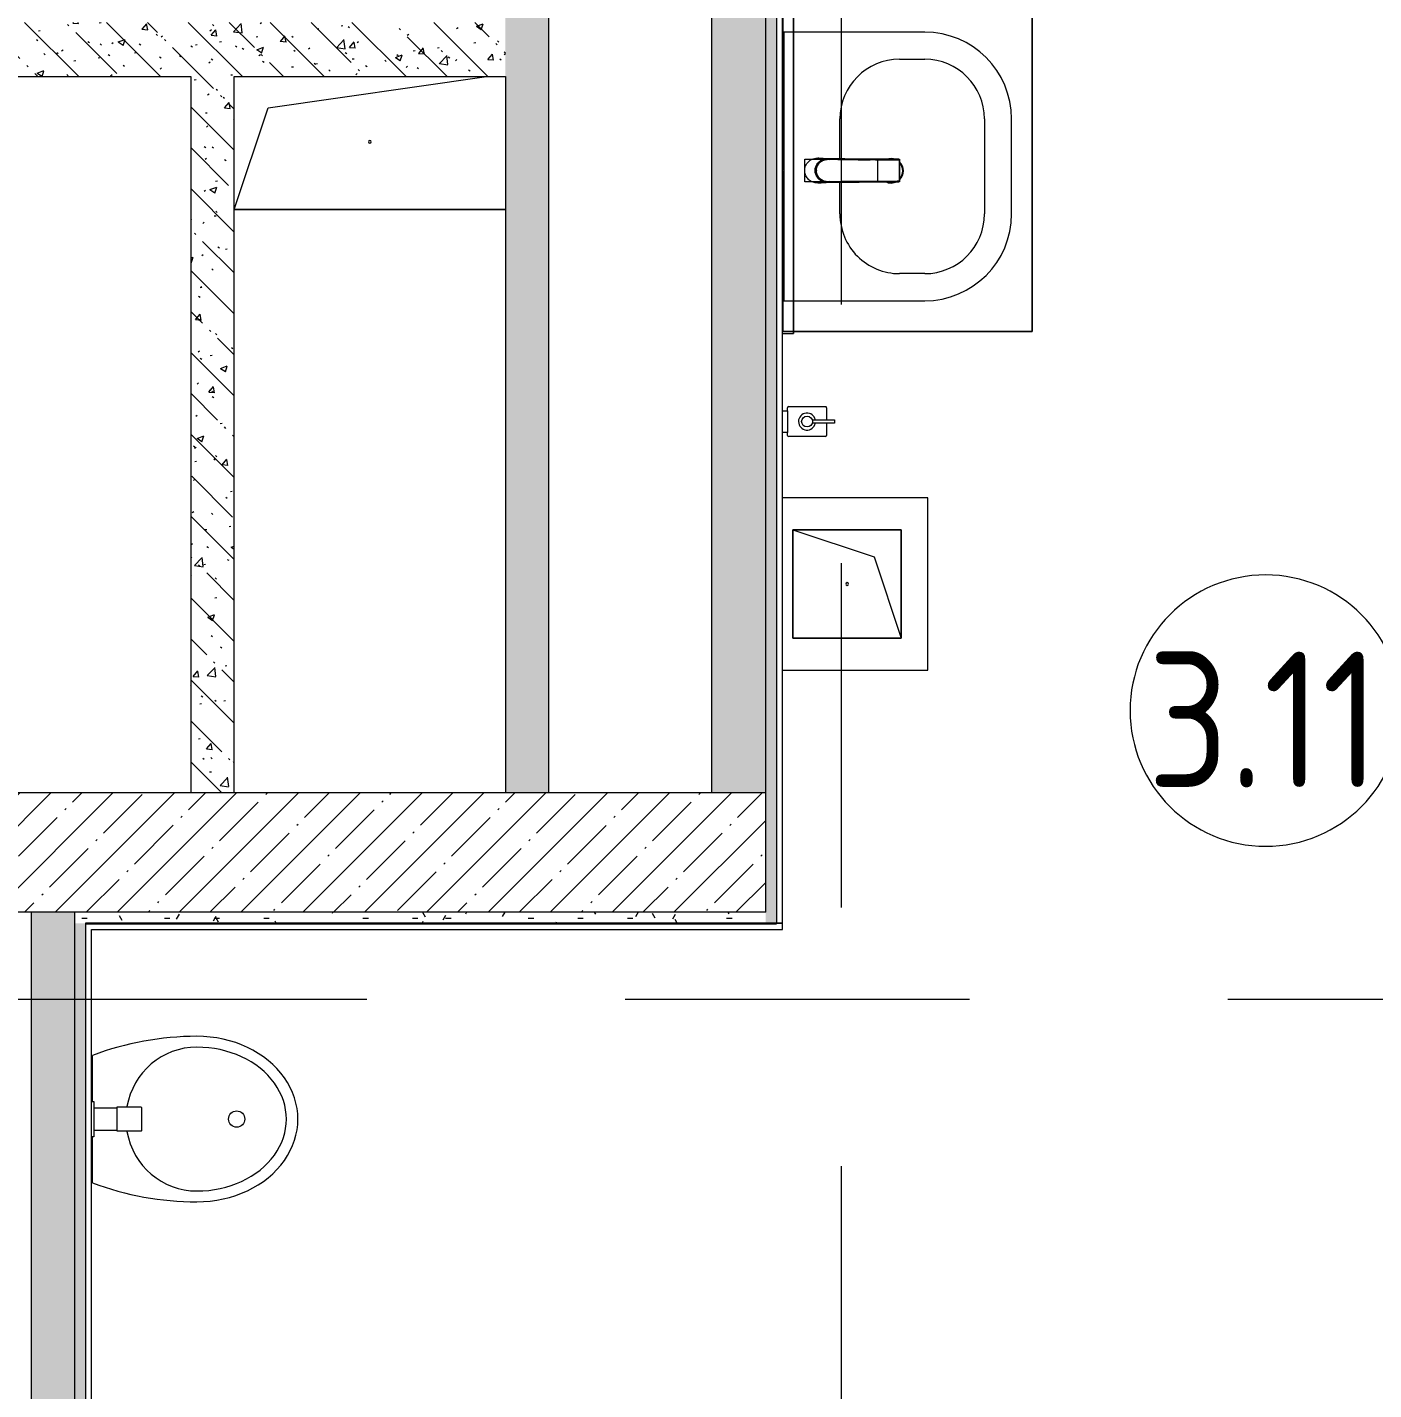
# Model space of a CAD drawing. Header units: millimetres. Extents: x 35111 to 235598, y -8553 to 29000.
# Drawn here: x 69058 to 71541, y 2880 to 5391 of the extents above; entities that cross this region are included whole.
import ezdxf

# ---------------------------------------------------------------- set-up
doc = ezdxf.new("R2010")
doc.units = ezdxf.units.MM
doc.linetypes.add('Осевая', pattern=[3175, 635, -476.25, 1587.5, -476.25])
for name, color, linetype, lineweight in [('0-1', 7, 'Continuous', 9), ('A-AREA-IDEN', 7, 'Continuous', 9), ('A-DETL-GENF', 7, 'Continuous', 9), ('A-GENM', 7, 'Continuous', 9), ('A-WALL', 7, 'Continuous', 9), ('I-WALL', 7, 'Continuous', 9), ('P-SANR-FIXT', 7, 'Continuous', 9), ('P-SANR-FIXT-1', 7, 'Continuous', 13), ('Оси-2', 7, 'Осевая', 9)]:
    doc.layers.add(name, color=color, linetype=linetype, lineweight=lineweight)
for name, color, linetype, lineweight, true_color in [('A-WALL-1', 7, 'Continuous', 9, 0x3c3c3c), ('A-WALL-FNSH-1', 7, 'Continuous', 9, 0x3c3c3c), ('I-FURN-1', 7, 'Continuous', 9, 0xf0f0f0)]:
    doc.layers.add(name, color=color, linetype=linetype, lineweight=lineweight, true_color=true_color)
doc.styles.add('GOST Common', font='GOST_Common.ttf', dxfattribs={"width": 0.9, "height": 250})
pattern_1 = [(135, (0, 0), (-75.43415, -75.43415), [106.68, -17.78, 3.556, -17.78]), (135, (0, 75.39), (-75.43415, -75.43415), []), (50, (0, 0), (127.52922, -11.15758), [13.335, -146.685]), (355, (0, 0), (-24.66966, 133.74002), [10.668, -117.348]), (100.451, (10.63, -0.93), (102.85973, 122.58178), [11.333, -124.663]), (46.184, (0, 35.56), (189.75516, -29.43036), [20.002, -220.027]), (96.636, (15.81, 33.1), (166.1822, 173.1996), [17, -186.995]), (351.184, (0, 35.56), (166.18393, 173.1976), [16.002, -176.022]), (21, (17.78, 26.67), (106.13027, -71.58603), [13.335, -146.685]), (326, (17.78, 26.67), (43.26188, 128.93175), [10.668, -117.348]), (71.451, (26.62, 20.7), (149.39198, 57.34505), [11.333, -124.663]), (37.5, (0, 0), (2.162228, 59.188357), [3.353, -112.573, 3.353, -115.773, -117.792]), (37.5, (0, 0), (2.162228, 59.188357), [-235.052, 3.353, -114.44]), (7.5, (0, 0), (46.77386, 70.12615), [3.353, -64.567, 3.353, -109.906, -44.894]), (7.5, (0, 0), (46.77386, 70.12615), [-181.178, 3.353, -41.542]), (327.5, (-39.65, 0), (94.91367, -4.010093), [3.353, -41.097, 3.353, -135.331, -184.023]), (327.5, (-39.65, 0), (94.91367, -4.010093), [-183.134, 3.353, -180.67]), (317.5, (-57.43, 0), (103.69057, 17.79882), [3.353, -54.432, 3.353, -88.748, -130.683]), (317.5, (-57.43, 0), (103.69057, 17.79882), [-149.885, 3.353, -127.33])]
pattern_2 = [(0, (0, 0), (121.92, 30.48), [10.058, -81.382, 10.058, -81.382, -487.68]), (0, (0, 0), (121.92, 30.48), [-182.88, 10.058, -172.822, 10.058, -81.382, -213.36]), (0, (0, 0), (121.92, 30.48), [-457.2, 10.058, -50.902, 10.058, -142.342]), (120, (45.72, 15.24), (-87.356454, 90.345817), [10.058, -81.382, 10.058, -81.382, -487.68]), (120, (45.72, 15.24), (-87.356454, 90.345817), [-182.88, 10.058, -172.822, 10.058, -81.382, -213.36]), (120, (45.72, 15.24), (-87.356454, 90.345817), [-457.2, 10.058, -50.902, 10.058, -142.342]), (240, (60.96, 76.2), (-34.563546, -120.825817), [10.058, -81.382, 10.058, -81.382, -487.68]), (240, (60.96, 76.2), (-34.563546, -120.825817), [-182.88, 10.058, -172.822, 10.058, -81.382, -213.36]), (240, (60.96, 76.2), (-34.563546, -120.825817), [-457.2, 10.058, -50.902, 10.058, -142.342])]

# ---------------------------------------------------------------- blocks, each defined once
blk = doc.blocks.new('GM_Отверстие прямоугольное _в плите_ - Отверстие-21604341-План размещения напольных электротехнических лючков и розеток 3 этажа в осях 12-23')
at = {"layer": 'A-GENM'}
for p, q in [((-100, -100), (-100, 100)), ((-100, 100), (100, 100)), ((100, 100), (-100, 100)), ((-100, 100), (-100, -100)), ((-50, 50), (100, 100)), ((100, 100), (100, -100)), ((100, -100), (100, 100)), ((-100, -100), (-50, 50)), ((100, -100), (-100, -100)), ((-100, -100), (100, -100))]:
    blk.add_line(p, q, dxfattribs=at)
for start, end in [(360, 180), (180, 360)]:
    blk.add_arc((0, 0), 2.5, start, end, dxfattribs=at)
blk = doc.blocks.new('GM_Отверстие прямоугольное _в плите_ - Отверстие-21608348-План размещения напольных электротехнических лючков и розеток 3 этажа в осях 12-23')
at = {"layer": 'A-GENM'}
for p, q in [((-187.5, 62.5), (215, 120)), ((-250, -125), (-187.5, 62.5)), ((250, -125), (-250, -125)), ((-250, -125), (250, -125))]:
    blk.add_line(p, q, dxfattribs=at)
for start, end in [(360, 180), (180, 360)]:
    blk.add_arc((0, 0), 2.5, start, end, dxfattribs=at)
blk = doc.blocks.new('зеркало круглое600д - 1_22д зеркало круглое d600-30456177-План размещения напольных электротехнических лючков и розеток 3 этажа в осях 12-23')
at = {"layer": 'I-FURN-1'}
for p, q in [((-300, 0), (300, 0)), ((-300, 0), (-300, -20)), ((-300, -20), (300, -20)), ((300, -20), (-300, -20)), ((300, -20), (300, 0))]:
    blk.add_line(p, q, dxfattribs=at)
blk = doc.blocks.new('сифон - Для раковины-30610345-План размещения напольных электротехнических лючков и розеток 3 этажа в осях 12-23')
at = {"layer": 'P-SANR-FIXT'}
for p, q in [((200, 40), (198.1, 40)), ((200, 40), (200, 0.2)), ((200, 0), (200, 0)), ((200, -1.4), (200, -40)), ((198.1, -40), (200, -40))]:
    blk.add_line(p, q, dxfattribs=at)
at = {"layer": 'P-SANR-FIXT-1'}
for radius, start, end in [(22.5, 134.3235, 180), (22.5, 180, 226.2662), (21.5, 136.6198, 180), (21.5, 180, 223.8422), (22.5, 62.2699, 118.0415), (21.5, 66.1704, 114.1325), (22.5, 246.9241, 292.7848), (21.5, 252, 288)]:
    blk.add_arc((0, 0), radius, start, end, dxfattribs=at)
blk = doc.blocks.new('смеситель для раковины - Default-30607276-План размещения напольных электротехнических лючков и розеток 3 этажа в осях 12-23')
at = {"layer": '0-1'}
for p, q in [((-20.7, -16.7), (-20.7, -17.2)), ((20.8, -17.2), (20.8, -16.7)), ((22.8, -3), (21.8, -15.6)), ((-20.4, -97.4), (-20.3, -110)), ((20.3, -110), (20.4, -97.4)), ((-19.8, -111.8), (19.8, -111.8)), ((-19.8, -151.6), (19.7, -151.6))]:
    blk.add_line(p, q, dxfattribs=at)
at = {"layer": '0-1', "flags": 128}
for points in [[(12.1, 0.1), (14.4, -1.7), (18.1, -6.1), (20.4, -11.5), (21.2, -17.2), (21.2, -36.2), (21.1, -56), (21, -111.4)], [(-21.8, -15.6), (-22.1, -11.2), (-22.8, -3)], [(-18.9, -7.6), (-20, -10.3), (-20.8, -13.1), (-21.1, -18.6), (-21.1, -48.6), (-21.1, -93.2)], [(20.8, -150.7), (20.8, -150.6), (20.7, -150.3), (20.7, -149.8), (20.7, -149), (20.8, -147.8), (20.8, -146.9), (20.8, -145.1), (20.8, -142.9), (20.9, -128.2), (21.1, -55.9), (21.1, -88)], [(-20.7, -150.6), (-20.7, -150.5), (-20.7, -150.2), (-20.7, -149.8), (-20.7, -149.1), (-20.7, -148.1), (-20.7, -147.4), (-20.7, -146.4), (-20.7, -144.9), (-20.8, -144), (-20.8, -120.4), (-21.1, -93.2)], [(-19.8, -111.8), (-19.9, -111.8), (-20, -111.8), (-20.1, -111.8), (-20.1, -111.7), (-20.2, -111.7), (-20.3, -111.6), (-20.3, -111.5), (-20.3, -111.5), (-20.3, -111.4), (-20.3, -111.4), (-20.3, -111.4), (-20.3, -111.3), (-20.3, -111.2), (-20.3, -111), (-20.3, -110.8), (-20.3, -110.6), (-20.3, -110.3), (-20.3, -110)], [(20.3, -110), (20.3, -110.3), (20.3, -110.5), (20.3, -110.8), (20.3, -111), (20.3, -111.1), (20.3, -111.3), (20.3, -111.5), (20.3, -111.5), (20.3, -111.5), (20.2, -111.6), (20.2, -111.7), (20.1, -111.7), (20.1, -111.8), (19.8, -111.8)], [(20.9, -146.2), (20.9, -147.7), (20.8, -148.8), (20.8, -149.8), (20.8, -150.4), (20.7, -151.2), (20.6, -151.3), (20.5, -151.4), (20.4, -151.5), (20.2, -151.6), (20, -151.6), (19.7, -151.6)]]:
    blk.add_lwpolyline(points, dxfattribs=at)
at = {"layer": 'P-SANR-FIXT'}
for p, q in [((-21, -151.6), (-21, 23)), ((-21, 23), (21, 23)), ((0.6, 2.8), (-0.6, 2.8)), ((21, 23), (21, -151.6)), ((-20.8, -19.8), (-21, -19.9)), ((-20.8, -19.8), (-20.4, -22)), ((20.4, -11.1), (19.4, -12.9)), ((20.4, -22), (20.8, -19.8)), ((20.8, -19.8), (20.9, -18.5)), ((20.8, -19.8), (21, -19.9)), ((21.1, -18.4), (20.9, -18.4)), ((22.9, -0.9), (22.5, -5)), ((-19.8, -111.7), (-19.7, -144)), ((19.7, -144), (19.8, -111.7)), ((21, -151.6), (-21, -151.6))]:
    blk.add_line(p, q, dxfattribs=at)
at = {"layer": 'P-SANR-FIXT', "flags": 128}
for points in [[(11.1, -0.4), (9.8, 0.4), (6.1, 1.8), (2.1, 2.5), (-2.1, 2.5), (-6.1, 1.8), (-9.8, 0.4), (-13.1, -1.6), (-15.9, -4.1)], [(-0.6, 3.9), (-0.3, 3.9), (-0.1, 3.9), (0.1, 3.9), (0.3, 3.9), (0.6, 3.9)], [(-21.1, -16.4), (-21.1, -16.8), (-21.1, -17.2), (-21.1, -17.6), (-21.1, -18), (-21.1, -18.4)], [(-21.1, -88.1), (-20.9, -138.9), (-20.9, -145.3), (-20.8, -150.2), (-20.7, -149.4), (-20.7, -143.7), (-20.8, -118.3), (-21, -67.6), (-21.1, -42.2), (-21.1, -16.9)], [(-20.9, -18.5), (-20.9, -18.5), (-21, -18.5), (-21, -18.6), (-21, -18.6), (-21.1, -18.6), (-21.1, -18.6), (-21.1, -18.6)], [(-20.9, -18.5), (-20.9, -19.2), (-20.8, -19.8)], [(15.9, -4.1), (13.1, -1.6), (11.5, -0.5)], [(21.1, -16.9), (21.1, -42.2), (21, -67.6), (20.8, -118.3), (20.7, -143.7), (20.7, -149.4), (20.8, -150.2), (20.9, -145.3), (20.9, -138.9), (21.1, -88.1)], [(21.1, -18.4), (21.1, -18), (21.1, -17.6), (21.1, -17.2), (21.1, -16.8), (21.1, -16.4)], [(21.8, -15.2), (22.1, -10.8), (22.3, -7.9), (22.5, -5.6), (22.7, -3.2), (22.9, -0.9)], [(-19.9, -145.2), (-19.9, -133.8), (-20, -122.4), (-20, -111), (-20.1, -99.6), (-20.1, -88.1)], [(20.1, -88.1), (20.1, -94.5), (20.1, -100.8), (20, -107.2), (20, -113.5), (20, -119.9), (20, -126.2), (19.9, -132.6), (19.9, -138.9), (19.9, -145.2)]]:
    blk.add_lwpolyline(points, dxfattribs=at)
at = {"layer": 'P-SANR-FIXT'}
for centre, major_axis, ratio, start_param, end_param in [((0, -17.2), (20.8, 0), 0.98634, 0.924777, 2.669203), ((0, -16.7), (20.8, 0), 0.98634, 1.475706, 2.006619), ((0, -17.2), (18.5, 0), 0.986286, 1.570796, 1.603674), ((0, -16.7), (20.8, 0), 0.98634, 1.175826, 1.349386), ((0, -17.2), (-20.8, 0), 0.98634, 5.983401, 6.283185), ((0, -16.7), (20.8, 0), 0.98634, 2.911123, 3.141593), ((0, -17.2), (20.8, 0), 0.98634, 3.141593, 3.245131), ((0, -16.7), (20.8, 0), 0.98634, 2.513274, 2.712058), ((0, -16.7), (20.8, 0), 0.98634, 2.199532, 2.288423), ((0, -16.7), (20.8, 0), 0.98634, 0.436433, 0.906939), ((0, -17.2), (20.8, 0), 0.98634, 0.478372, 0.784046), ((0, -17.2), (20.8, 0), 0.98634, 0, 0.299784), ((0, -16.7), (20.8, 0), 0.98634, 0, 0.23047), ((0, -17.2), (20.8, 0), 0.98634, 6.179646, 6.283185), ((-19.8, -109.7), (0.5, 0.002), 0.095848, 1.570429, 3.124299), ((19.8, -109.7), (-0.5, 0.002), 0.095846, 3.158887, 4.712983)]:
    blk.add_ellipse(centre, major_axis=major_axis, ratio=ratio, start_param=start_param, end_param=end_param, dxfattribs=at)
for points, knots in [([(-22.9, -0.3), (-22.9, 2.5), (-22.3, 6.4), (-20, 11.4), (-17.7, 14.7), (-14.9, 17.6), (-11.6, 20), (-7.9, 21.7), (-4.5, 22.6), (-1.5, 23), (1.9, 23), (6, 22.4), (10, 20.8), (12.8, 19.1), (14.8, 17.5), (16.7, 15.8), (18.8, 13.3), (21.9, 8.1), (22.9, 3.2), (22.9, -0.3)], [0, 0, 0, 0, 0.111111, 0.166667, 0.222222, 0.277778, 0.333333, 0.388889, 0.444444, 0.479167, 0.513889, 0.583333, 0.652778, 0.6875, 0.722222, 0.756944, 0.791667, 0.861111, 1, 1, 1, 1]), ([(-21.1, -16.9), (-21.1, -15.9), (-21, -14.3), (-20.6, -12.1), (-20.1, -10.6), (-19.6, -9), (-18.7, -7.1), (-17.3, -4.8), (-15.2, -2.3), (-12.8, -0.2), (-10, 1.5), (-7, 2.8), (-3.8, 3.7), (-1.6, 3.9), (-0.6, 3.9)], [0, 0, 0, 0, 0.1, 0.15, 0.2, 0.25, 0.3, 0.4, 0.5, 0.6, 0.7, 0.8, 0.9, 1, 1, 1, 1]), ([(21.1, -16.4), (21.1, -16), (21, -15.1), (20.8, -13.8), (20.6, -12.6), (20.3, -11.7), (20.2, -11.2), (20, -10.9), (19.9, -10.5), (19.7, -9.9), (19.3, -9), (18.6, -7.6), (17.7, -6.2), (17, -5.2), (16.4, -4.5), (15.8, -3.8), (15, -3), (13.9, -2), (12.7, -1.2), (11.7, -0.5), (10.9, -0.1), (10.1, 0.3), (9, 0.9), (6.9, 1.7), (2.6, 2.8), (-2.6, 2.8), (-6.9, 1.7), (-9.2, 0.7), (-11.2, -0.2), (-13.2, -1.5), (-14.9, -2.9), (-16.1, -4.2), (-17.3, -5.5), (-18.5, -7.2), (-19.6, -9.3), (-20.7, -12.4), (-21.1, -14.8), (-21.1, -16.4)], [0, 0, 0, 0, 0.027778, 0.055556, 0.083333, 0.097222, 0.104167, 0.111111, 0.118056, 0.125, 0.138889, 0.166667, 0.194444, 0.208333, 0.222222, 0.236111, 0.25, 0.277778, 0.305556, 0.319444, 0.333333, 0.347222, 0.361111, 0.388889, 0.444444, 0.555556, 0.611111, 0.638889, 0.666667, 0.708333, 0.75, 0.770833, 0.791667, 0.833333, 0.875, 0.916667, 1, 1, 1, 1]), ([(-0.6, 2.8), (-0.6, 2.9), (-0.6, 3.2), (-0.6, 3.6), (-0.6, 3.8), (-0.6, 3.9), (-0.6, 3.9)], [0, 0, 0, 0, 0.363636, 0.545455, 0.727273, 1, 1, 1, 1]), ([(0.6, 3.9), (2.7, 3.9), (7.1, 3.1), (12.9, 0), (16.7, -3.9), (19, -7.6), (20.2, -10.6), (21, -13.7), (21.1, -15.9), (21.1, -16.9)], [0, 0, 0, 0, 0.2, 0.4, 0.6, 0.7, 0.8, 0.9, 1, 1, 1, 1]), ([(0.6, 2.8), (0.6, 2.9), (0.6, 3.2), (0.6, 3.6), (0.6, 3.8), (0.6, 3.9), (0.6, 3.9)], [0, 0, 0, 0, 0.363636, 0.545455, 0.727273, 1, 1, 1, 1]), ([(-22.9, -0.9), (-22.9, -1.5), (-22.8, -2.5), (-22.7, -3.8), (-22.6, -4.8), (-22.5, -5.7), (-22.4, -6.6), (-22.3, -7.5), (-22.2, -8.7), (-22.1, -10.1), (-22, -12.1), (-21.9, -13.9), (-21.8, -15.2)], [0, 0, 0, 0, 0.166667, 0.25, 0.333333, 0.416667, 0.5, 0.583333, 0.666667, 0.75, 0.833333, 1, 1, 1, 1]), ([(-21.8, -15.2), (-21.8, -16.2), (-21.7, -18.4), (-21.6, -22.6), (-21.5, -27.6), (-21.4, -33.2), (-21.4, -38.3), (-21.3, -42.6), (-21.3, -45.9), (-21.3, -49.3), (-21.3, -52.8), (-21.2, -55.7), (-21.2, -58), (-21.2, -59.8), (-21.2, -61.5), (-21.2, -63.9), (-21.2, -66.8), (-21.2, -70.4), (-21.2, -73.9), (-21.1, -77.5), (-21.1, -82.2), (-21.1, -85.7), (-21.1, -88.1)], [0, 0, 0, 0, 0.083333, 0.166667, 0.25, 0.333333, 0.416667, 0.458333, 0.5, 0.541667, 0.583333, 0.625, 0.645833, 0.666667, 0.6875, 0.708333, 0.75, 0.791667, 0.833333, 0.875, 0.916667, 1, 1, 1, 1]), ([(-21.1, -18.4), (-21.1, -19.2), (-21.1, -20.8), (-21.1, -23.1), (-21.1, -25), (-21, -26.5), (-21, -27.6), (-21, -28.6), (-21, -30), (-21, -31.7), (-21, -33.4), (-21, -34.6), (-20.9, -35.2), (-20.9, -35.7), (-20.9, -36.3), (-20.9, -36.9), (-20.9, -38.1), (-20.9, -39.8), (-20.9, -41.4), (-20.8, -42.8), (-20.8, -44.1), (-20.8, -45.8), (-20.8, -48.6), (-20.7, -53.5), (-20.6, -60.7), (-20.6, -68.9), (-20.5, -76.5), (-20.5, -85.7), (-20.4, -92.7), (-20.4, -97.4)], [0, 0, 0, 0, 0.027778, 0.055556, 0.083333, 0.097222, 0.111111, 0.125, 0.138889, 0.166667, 0.194444, 0.208333, 0.215278, 0.222222, 0.229167, 0.236111, 0.25, 0.277778, 0.305556, 0.319444, 0.333333, 0.361111, 0.388889, 0.444444, 0.555556, 0.666667, 0.75, 0.833333, 1, 1, 1, 1]), ([(-21.1, -18.6), (-21.1, -18.7), (-21.1, -18.9), (-21.1, -19.2), (-21, -19.5), (-21, -19.7), (-21, -19.9)], [0, 0, 0, 0, 0.333333, 0.5, 0.666667, 1, 1, 1, 1]), ([(-20.6, -41.3), (-20.6, -41.2), (-20.7, -40.7), (-20.7, -40.1), (-20.8, -39.3), (-20.9, -38.5), (-20.9, -37.4), (-21, -35.5), (-21, -33.1), (-21, -30.9), (-20.9, -29.4), (-20.9, -28.7), (-20.9, -28.1), (-20.9, -27.6), (-20.9, -26.9), (-20.9, -25.6), (-20.9, -23.9), (-20.9, -21.9), (-21, -20.5), (-21, -19.9)], [0.6742747, 0.6742747, 0.6742747, 0.6742747, 0.6785714, 0.6964286, 0.7053571, 0.7142857, 0.7321429, 0.75, 0.7857143, 0.8214286, 0.8392857, 0.8482143, 0.8571429, 0.8660714, 0.875, 0.8928571, 0.9285714, 0.9642857, 1, 1, 1, 1]), ([(-20, -10.9), (-20.1, -11.4), (-20.5, -12.6), (-20.7, -13.9), (-20.8, -14.6)], [0, 0, 0, 0, 0.4, 1, 1, 1, 1]), ([(-15.9, -4.1), (-16.7, -5), (-18.4, -7.2), (-19.5, -9.5), (-20, -10.9)], [0, 0, 0, 0, 0.444444, 1, 1, 1, 1]), ([(20, -10.9), (19.6, -9.8), (18.5, -7.4), (17, -5.2), (15.9, -4.1)], [0, 0, 0, 0, 0.444444, 1, 1, 1, 1]), ([(20.8, -14.6), (20.7, -14.1), (20.5, -12.8), (20.2, -11.6), (20, -10.9)], [0, 0, 0, 0, 0.444444, 1, 1, 1, 1]), ([(20.4, -97.4), (20.4, -91.1), (20.5, -81.8), (20.6, -69.7), (20.7, -60), (20.7, -52.6), (20.8, -47.4), (20.8, -45.2), (20.8, -43.5), (20.9, -41.8), (20.9, -39.8), (20.9, -37.7), (20.9, -36.2), (20.9, -35.4), (21, -34.1), (21, -32.6), (21, -31), (21, -29.7), (21, -28.6), (21, -27.7), (21, -26.8), (21.1, -25.6), (21.1, -22.9), (21.1, -20.4), (21.1, -18.4)], [0, 0, 0, 0, 0.222222, 0.333333, 0.444444, 0.583333, 0.618056, 0.652778, 0.670139, 0.6875, 0.722222, 0.756944, 0.774306, 0.782986, 0.791667, 0.826389, 0.84375, 0.861111, 0.878472, 0.887153, 0.895833, 0.913194, 0.930556, 1, 1, 1, 1]), ([(21, -19.9), (21, -20.5), (21, -21.9), (20.9, -23.9), (20.9, -25.6), (20.9, -26.8), (20.9, -27.5), (20.9, -28.3), (20.9, -29.2), (20.9, -30.9), (20.9, -32.5), (20.9, -33.6), (20.9, -33.9)], [0, 0, 0, 0, 0.0357143, 0.0714286, 0.1071429, 0.125, 0.1339286, 0.1428571, 0.1607143, 0.1785714, 0.2142857, 0.2233019, 0.2233019, 0.2233019, 0.2233019]), ([(21.1, -88.1), (21.1, -85.1), (21.1, -80.6), (21.2, -74.5), (21.2, -69.9), (21.2, -65.1), (21.2, -60), (21.2, -55.1), (21.3, -50.9), (21.3, -47.5), (21.3, -44.7), (21.3, -42.6), (21.4, -41), (21.4, -39.8), (21.4, -38.7), (21.4, -37.3), (21.4, -35.8), (21.4, -34.1), (21.5, -32.1), (21.5, -29.7), (21.5, -27), (21.6, -24.6), (21.7, -21.6), (21.7, -18.3), (21.8, -16.1), (21.8, -15.2)], [0, 0, 0, 0, 0.071429, 0.107143, 0.142857, 0.178571, 0.214286, 0.25, 0.285714, 0.321429, 0.357143, 0.392857, 0.410714, 0.428571, 0.446429, 0.464286, 0.5, 0.535714, 0.571429, 0.625, 0.678571, 0.732143, 0.785714, 0.892857, 1, 1, 1, 1]), ([(-19.9, -97.4), (-19.9, -90.5), (-20, -78.4), (-20.1, -67), (-20.2, -60.5), (-20.2, -57.1), (-20.3, -54.8), (-20.3, -52.7), (-20.3, -50.8), (-20.3, -49.3), (-20.3, -48.2), (-20.4, -47.6), (-20.4, -47), (-20.4, -46.5), (-20.5, -45.9), (-20.5, -44.9), (-20.5, -44.1), (-20.5, -43.6)], [0, 0, 0, 0, 0.1428571, 0.2857143, 0.3571429, 0.3928571, 0.4285714, 0.4642857, 0.5, 0.5357143, 0.5535714, 0.5625, 0.5714286, 0.5803571, 0.5892857, 0.6071429, 0.6334797, 0.6334797, 0.6334797, 0.6334797]), ([(20.7, -37.5), (20.7, -37.9), (20.6, -38.5), (20.5, -39.2), (20.5, -40), (20.4, -41.3), (20.4, -43), (20.4, -44.6), (20.4, -45.8), (20.4, -46.4), (20.4, -46.9), (20.4, -47.4), (20.4, -48.1), (20.3, -49.2), (20.3, -50.7), (20.3, -52.6), (20.3, -54.6), (20.3, -57), (20.2, -60.3), (20.1, -66.9), (20, -78.4), (19.9, -90.5), (19.9, -97.4)], [0.2698282, 0.2698282, 0.2698282, 0.2698282, 0.2857143, 0.2946429, 0.3035714, 0.3214286, 0.3571429, 0.3928571, 0.4107143, 0.4196429, 0.4285714, 0.4375, 0.4464286, 0.4642857, 0.5, 0.5357143, 0.5714286, 0.6071429, 0.6428571, 0.7142857, 0.8571429, 1, 1, 1, 1]), ([(21, -86.6), (20.9, -86.7), (20.9, -86.8), (20.9, -87), (20.8, -87.2), (20.7, -87.5), (20.6, -87.8), (20.5, -88), (20.4, -88.2), (20.3, -88.3), (20.2, -88.2), (20.1, -88.1)], [0.4, 0.4, 0.4, 0.4, 0.4375, 0.5, 0.6, 0.65, 0.7, 0.75, 0.79375, 0.875, 1, 1, 1, 1]), ([(-19.8, -109.7), (-19.8, -110.1), (-19.8, -110.9), (-19.8, -111.7), (-19.8, -111.8), (-19.8, -111.8)], [0, 0, 0, 0, 0.2, 0.4, 0.5304452, 0.5304452, 0.5304452, 0.5304452]), ([(19.8, -111.8), (19.8, -111.8), (19.8, -111.7), (19.8, -110.9), (19.8, -110.1), (19.8, -109.7)], [0.4695252, 0.4695252, 0.4695252, 0.4695252, 0.6, 0.8, 1, 1, 1, 1]), ([(-19.8, -151.6), (-19.8, -151.6), (-19.8, -151.4), (-19.8, -149.5), (-19.9, -146.7), (-19.9, -145.2)], [0.5274141, 0.5274141, 0.5274141, 0.5274141, 0.6, 0.8, 1, 1, 1, 1]), ([(-19.7, -144), (-19.7, -145.5), (-19.7, -148.5), (-19.7, -151.2), (-19.7, -151.6), (-19.8, -151.6)], [0, 0, 0, 0, 0.2, 0.4, 0.5271653, 0.5271653, 0.5271653, 0.5271653]), ([(19.7, -151.6), (19.7, -151.6), (19.7, -151.6), (19.7, -151.2), (19.7, -150), (19.7, -148.3), (19.7, -146.2), (19.7, -144.8), (19.7, -144)], [0.4725879, 0.4725879, 0.4725879, 0.4725879, 0.5, 0.6, 0.7, 0.8, 0.9, 1, 1, 1, 1]), ([(19.9, -145.2), (19.9, -146), (19.9, -147.4), (19.8, -149.3), (19.8, -150.7), (19.8, -151.5), (19.8, -151.6), (19.7, -151.6)], [0, 0, 0, 0, 0.1, 0.2, 0.3, 0.4, 0.4724791, 0.4724791, 0.4724791, 0.4724791])]:
    blk.add_open_spline(points, degree=3, knots=knots, dxfattribs=at)
for points in [[(-20.7, -19.9), (-20.7, -17.5), (-19.9, -12.6), (-16.3, -6), (-10.7, -1.1), (-3.7, 1.6), (3.8, 1.6), (10.7, -1.1), (16.3, -6), (19.9, -12.6), (20.7, -17.5), (20.7, -19.9)], [(-0.6, 2.8), (-1.4, 2.7), (-2.2, 2.7), (-3, 2.5)], [(-22.6, -4.9), (-22.8, -3.6), (-22.9, -2.2), (-22.9, -0.9)], [(-21.4, -18.8), (-21.7, -17.6), (-21.8, -16.4), (-21.8, -15.2)], [(-20.2, -22.3), (-20.6, -21.4), (-21, -20.5), (-21.2, -19.5)], [(-21.1, -18.5), (-21.1, -18.4), (-21, -18.4), (-20.9, -18.4)], [(-21, -19.9), (-20.9, -20.8), (-20.7, -21.7), (-20.4, -22.5)], [(-20.8, -14.6), (-20.8, -15.2), (-20.9, -16.5), (-20.9, -17.7), (-20.9, -18.3)], [(-19.4, -12.9), (-19.8, -12.3), (-20.1, -11.7), (-20.4, -11.1)], [(21.8, -15.2), (21.8, -17.6), (21.2, -20.1), (20.2, -22.3)], [(20.4, -22.5), (20.7, -21.7), (20.9, -20.8), (21, -19.9)], [(20.9, -18.4), (20.9, -17.8), (20.9, -16.5), (20.8, -15.2), (20.8, -14.6)], [(20.9, -18.5), (21, -18.5), (21.1, -18.5), (21.1, -18.5)], [(21, -19.9), (21, -19.8), (21, -19.6), (21.1, -19.4), (21.1, -19.2), (21.1, -18.9), (21.1, -18.7), (21.1, -18.6), (21.1, -18.5)], [(-20.8, -88.2), (-20.7, -88.2), (-20.5, -88.2), (-20.2, -88.1), (-20.1, -88.1)], [(-20.1, -88.1), (-20.1, -87.3), (-20.1, -86.5), (-20, -85.7)], [(20, -85.7), (20.1, -86.5), (20.1, -87.3), (20.1, -88.1)], [(-19.8, -111.8), (-19.8, -111.8), (-19.8, -111.8), (-19.8, -111.8)], [(19.8, -111.8), (19.8, -111.8), (19.8, -111.8), (19.8, -111.8)]]:
    blk.add_open_spline(points, degree=3, dxfattribs=at)
blk = doc.blocks.new('TOY_Диспансер мыло - Дозатор Elegance new 11654 019001 хром-30615784-План размещения напольных электротехнических лючков и розеток 3 этажа в осях 12-23')
at = {"layer": 'A-GENM'}
for p, q in [((97.5, -84.7), (97.5, -17)), ((99.5, -15), (105, -15)), ((105, -15), (105, -5.5)), ((145, -15), (105, -15)), ((145, -5.5), (145, -15)), ((145, -15), (150.5, -15)), ((152.5, -17), (152.5, -84.7)), ((122.2, -87.7), (122.2, -60.3)), ((127.9, -60.3), (127.9, -87.7)), ((122.2, -86.7), (99.5, -86.7)), ((122.2, -86.7), (102.9, -86.7)), ((122.2, -101.6), (122.2, -86.7)), ((146.9, -86.7), (127.9, -86.7)), ((127.9, -86.7), (127.9, -101.6)), ((150.5, -86.7), (127.9, -86.7)), ((127.9, -101.6), (122.2, -101.6))]:
    blk.add_line(p, q, dxfattribs=at)
blk.add_circle((125, -50.7), 10, dxfattribs=at)
for centre, radius, start, end in [((99.5, -17), 2, 90, 180), ((150.5, -17), 2, 0, 90), ((125, -50.7), 15.7, 280.635, 259.5647), ((99.5, -84.7), 2, 180, 270), ((150.5, -84.7), 2, 270, 0)]:
    blk.add_arc(centre, radius, start, end, dxfattribs=at)
blk = doc.blocks.new('Urinal - Urinal-30617152-План размещения напольных электротехнических лючков и розеток 3 этажа в осях 12-23')
at = {"layer": 'P-SANR-FIXT'}
for p, q in [((-117.4, -2.6), (-32.5, -2.6)), ((32.5, -2.6), (117.4, -2.6))]:
    blk.add_line(p, q, dxfattribs=at)
blk.add_circle((0, -268.3), 15, dxfattribs=at)
for centre, start, end in [((392.4, -195), 159.3261, 180), ((-392.4, -195), 360, 20.6739)]:
    blk.add_arc(centre, 544.9, start, end, dxfattribs=at)
for major_axis, ratio, start_param, end_param in [((-132.5, 0), 0.987707, 4.886922, 6.283185), ((132.5, 0), 0.987707, 0, 1.396263), ((0, 186.2), 0.819068, 1.570796, 4.712389), ((0, 165), 0.80303, 1.570796, 4.712389)]:
    blk.add_ellipse((0, -195), major_axis=major_axis, ratio=ratio, start_param=start_param, end_param=end_param, dxfattribs=at)
blk = doc.blocks.new('Plumbing_Drainage_hansgrohe_56248XXX-RainDrain-Point-Complete-set-po - 800 Stainless Steel Optic-V166-План размещения напольных электротехнических лючков и розеток 3 этажа в осях 12-23')
at = {"layer": 'A-DETL-GENF'}
for p, q in [((158.5, 158.5), (-109.3, 158.5)), ((158.5, -158.5), (158.5, 158.5)), ((-109.3, -158.5), (158.5, -158.5))]:
    blk.add_line(p, q, dxfattribs=at)
blk = doc.blocks.new('Мебель_универсальная - 1_250-31406785-План размещения напольных электротехнических лючков и розеток 3 этажа в осях 12-23')
at = {"layer": 'I-FURN-1'}
for p, q in [((300, 230), (-300, 230)), ((-300, 230), (-300, -210.3)), ((-300, -210.3), (-300, 230)), ((-300, 230), (300, 230)), ((300, -210.3), (300, 230)), ((300, 230), (300, -210.3)), ((-300, -210.3), (-300, -230)), ((-300, -230), (-300, -210.3)), ((300, -230), (300, -210.3)), ((300, -210.3), (300, -230)), ((-300, -230), (-297, -230)), ((-297, -230), (-300, -230)), ((-296.9, -230), (-291.2, -230)), ((-291.2, -230), (-296.9, -230)), ((-290.9, -230), (-274.1, -230)), ((-274.1, -230), (-290.9, -230)), ((-273.7, -230), (-246.4, -230)), ((-246.4, -230), (-273.7, -230)), ((-245.9, -230), (-209.1, -230)), ((-209.1, -230), (-245.9, -230)), ((-208.5, -230), (-163.6, -230)), ((-163.6, -230), (-208.5, -230)), ((-162.9, -230), (-111.7, -230)), ((-111.7, -230), (-162.9, -230)), ((-111, -230), (2.3, -230)), ((-36.4, -230), (-111, -230)), ((3.8, -230), (117.1, -230)), ((117.1, -230), (43.6, -230)), ((117.9, -230), (169, -230)), ((169, -230), (117.9, -230)), ((169.7, -230), (214.6, -230)), ((214.6, -230), (169.7, -230)), ((215.2, -230), (252, -230)), ((252, -230), (215.2, -230)), ((252.5, -230), (279.9, -230)), ((279.9, -230), (252.5, -230)), ((280.2, -230), (297.1, -230)), ((297.1, -230), (280.2, -230)), ((297.3, -230), (300, -230)), ((300, -230), (297.3, -230))]:
    blk.add_line(p, q, dxfattribs=at)
blk = doc.blocks.new('Sanitary_Taps-Mixers_Gessi_70388-HABITO-External-part-for-wall-moun - 707 - Black Metal Brushed PVD-30902499-План размещения напольных электротехнических лючков и розеток 3 этажа в осях 12-23')
at = {"layer": 'A-GENM'}
for p, q in [((69176.9, 3411.5), (69181.3, 3411.5)), ((69176.9, 3411.5), (69181.3, 3411.5)), ((69181.3, 3411.5), (69181.3, 3346.5)), ((69181.3, 3411.5), (69181.3, 3400)), ((69181.3, 3400), (69224.3, 3400)), ((69224.3, 3356.5), (69224.3, 3401.5)), ((69224.3, 3401.5), (69268.3, 3401.5)), ((69224.3, 3400), (69224.3, 3401.5)), ((69224.3, 3401.5), (69268.3, 3401.5)), ((69268.3, 3401.5), (69269.3, 3400.5)), ((69268.3, 3401.5), (69269.3, 3400.5)), ((69269.3, 3400.5), (69269.3, 3357.5)), ((69269.3, 3400.5), (69269.3, 3357.5)), ((69181.3, 3346.5), (69176.9, 3346.5)), ((69181.3, 3346.5), (69176.9, 3346.5)), ((69224.3, 3358), (69181.3, 3358)), ((69181.3, 3358), (69181.3, 3346.5)), ((69224.3, 3356.5), (69224.3, 3358)), ((69268.3, 3356.5), (69224.3, 3356.5)), ((69268.3, 3356.5), (69224.3, 3356.5)), ((69269.3, 3357.5), (69268.3, 3356.5)), ((69269.3, 3357.5), (69268.3, 3356.5))]:
    blk.add_line(p, q, dxfattribs=at)
blk = doc.blocks.new('Раковина SE09 - гибкая подводка_ 640х550х165 PN6_3_ ХВ_ГВ накидная гайка BP DN15_ К-гл_кон_ П DN 50-31404862-План размещения напольных электротехнических лючков и розеток 3 этажа в осях 12-23')
at = {"layer": 'P-SANR-FIXT'}
for p, q in [((80, 420), (-95, 420)), ((-95, 370), (80, 370)), ((-255, 260), (-255, 17.8)), ((-205, 213.6), (-205, 260)), ((190, 260), (190, 213.6)), ((240, 17.8), (240, 260)), ((-20.1, 103.6), (-95, 103.6)), ((80, 103.6), (20.1, 103.6)), ((-255, 17.8), (-255, 0)), ((-255, 0), (0, 0)), ((0.5, 0), (108.5, 0)), ((108.7, 0), (240, 0)), ((240, 0), (240, 17.8))]:
    blk.add_line(p, q, dxfattribs=at)
for centre, radius, start, end in [((-95, 260), 160, 90, 180), ((80, 260), 160, 360, 90), ((-95, 260), 110, 90, 180), ((80, 260), 110, 360, 90), ((-95, 213.6), 110, 180, 270), ((80, 213.6), 110, 270, 360)]:
    blk.add_arc(centre, radius, start, end, dxfattribs=at)
blk = doc.blocks.new('Марка_Помещения - Номер-25198446-План размещения напольных электротехнических лючков и розеток 3 этажа в осях 12-23')
at = {"layer": 'A-AREA-IDEN'}
for start, end in [(360, 180), (180, 360)]:
    blk.add_arc((0, 0), 2.5, start, end, dxfattribs=at)

msp = doc.modelspace()

# ---------------------------------------------------------------- hatches: boundary and pattern name
at = {"layer": 'I-WALL'}
h = msp.add_hatch(dxfattribs=at)
h.set_pattern_fill('FP_23', color=256, style=0, pattern_type=2)
h.set_pattern_definition(pattern_1)
h.paths.add_polyline_path([(70020, 3980), (70020, 7680), (69940, 7680), (69940, 3980)])
h = msp.add_hatch(dxfattribs=at)
h.set_pattern_fill('FP_23', color=256, style=0, pattern_type=2)
h.set_pattern_definition(pattern_1)
h.paths.add_polyline_path([(70420, 3980), (70420, 7680), (70320, 7680), (70320, 3980)])
h = msp.add_hatch(dxfattribs=at)
h.set_pattern_fill('FP_71', color=256, style=0, pattern_type=2)
h.set_pattern_definition(pattern_2)
h.paths.add_polyline_path([(70420, 3740), (70440, 3740), (70440, 7680), (70420, 7680), (70420, 3760)])
h = msp.add_hatch(dxfattribs=at)
h.set_pattern_fill('FP_23', color=256, style=0, pattern_type=2)
h.set_pattern_definition(pattern_1)
h.paths.add_polyline_path([(69940, 5300), (69940, 5400), (67560, 5400), (67560, 5300), (69440, 5300)])
h = msp.add_hatch(dxfattribs=at)
h.set_pattern_fill('FP_23', color=256, style=0, pattern_type=2)
h.set_pattern_definition(pattern_1)
h.paths.add_polyline_path([(69440, 3980), (69440, 5300), (69360, 5300), (69360, 3980)])
h = msp.add_hatch(dxfattribs=at)
h.set_pattern_fill('FP_17', color=256, style=0, pattern_type=2)
h.set_pattern_definition([(45, (0, 0), (-57.02463, 57.02463), []), (45, (57.025, 0), (-57.02463, 57.02463), [100.806, -20.161, 3.353, -16.808])])
h.paths.add_polyline_path([(70420, 3760), (70420, 3980), (67080, 3980), (67080, 3760), (70267.5, 3760)])
h = msp.add_hatch(dxfattribs=at)
h.set_pattern_fill('FP_23', color=256, style=0, pattern_type=2)
h.set_pattern_definition(pattern_1)
h.paths.add_polyline_path([(69065.9, 120), (69145.9, 120), (69145.9, 3760), (69065.9, 3760), (69065.9, 590.2)])
h = msp.add_hatch(dxfattribs=at)
h.set_pattern_fill('FP_71', color=256, style=0, pattern_type=2)
h.set_pattern_definition(pattern_2)
h.paths.add_polyline_path([(70420, 3740), (70420, 3760), (69145.9, 3760), (69145.9, 3740), (70267.5, 3740)])
h = msp.add_hatch(dxfattribs=at)
h.set_pattern_fill('FP_71', color=256, style=0, pattern_type=2)
h.set_pattern_definition(pattern_2)
h.paths.add_polyline_path([(69145.9, 120), (69165.9, 120), (69165.9, 3740), (69145.9, 3740), (69145.9, 590.2)])

# ---------------------------------------------------------------- linework, layer by layer
at = {"layer": 'A-WALL'}
for p, q in [((70440, 7660), (70440, 3740)), ((70420, 3760), (68465, 3760)), ((69145.9, 3760), (69145.9, 120)), ((70440, 3740), (69165.9, 3740)), ((69165.9, 3740), (69165.9, 140))]:
    msp.add_line(p, q, dxfattribs=at)
at = {"layer": 'A-WALL-1'}
for p, q in [((70020, 3980), (70020, 7680)), ((70320, 7680), (70320, 3980)), ((70420, 3760), (70420, 7680)), ((68140, 5300), (69360, 5300)), ((69360, 5300), (69360, 3980)), ((69440, 5300), (69940, 5300)), ((69440, 3980), (69440, 5300)), ((69940, 5300), (69940, 3980)), ((70420, 3980), (67080, 3980)), ((69065.9, 3760), (69065.9, 120))]:
    msp.add_line(p, q, dxfattribs=at)
at = {"layer": 'A-WALL-FNSH-1'}
for p, q in [((70451, 5126.9), (70451, 7649)), ((70451, 3740), (70451, 5126.4)), ((70451, 3739.5), (69165.9, 3739.5)), ((69165.9, 3739), (70440, 3739)), ((69176.9, 3728.5), (70451, 3728.5)), ((69176.9, 151), (69176.9, 3728.5)), ((70451, 3740), (70440, 3740)), ((70440, 3739), (70440, 3740)), ((70451, 3728.5), (70451, 3739.5))]:
    msp.add_line(p, q, dxfattribs=at)
at = {"layer": 'Оси-2'}
for p, q in [((70560, 593.7), (70560, 24850)), ((38410.7, 3600), (82250, 3600))]:
    msp.add_line(p, q, dxfattribs=at)

# ---------------------------------------------------------------- block references
at = {"layer": 'A-AREA-IDEN', "xscale": 99.99999999999993, "yscale": 99.99999999999993, "zscale": 99.99999999999993}
msp.add_blockref('Марка_Помещения - Номер-25198446-План размещения напольных электротехнических лючков и розеток 3 этажа в осях 12-23', (71341.8, 4131.7), dxfattribs=at)
at = {"layer": 'A-GENM'}
msp.add_blockref('GM_Отверстие прямоугольное _в плите_ - Отверстие-21608348-План размещения напольных электротехнических лючков и розеток 3 этажа в осях 12-23', (69690, 5180), dxfattribs=at)
at = {"layer": 'A-GENM', "rotation": 270}
msp.add_blockref('GM_Отверстие прямоугольное _в плите_ - Отверстие-21604341-План размещения напольных электротехнических лючков и розеток 3 этажа в осях 12-23', (70570, 4365), dxfattribs=at)
at = {"layer": 'I-FURN-1'}
for name, p, rotation in [('зеркало круглое600д - 1_22д зеркало круглое d600-30456177-План размещения напольных электротехнических лючков и розеток 3 этажа в осях 12-23', (70451, 5126.9), 89.9999999999999), ('Мебель_универсальная - 1_250-31406785-План размещения напольных электротехнических лючков и розеток 3 этажа в осях 12-23', (70681.3, 5130), 270.0000000000001)]:
    msp.add_blockref(name, p, dxfattribs=dict(at, rotation=rotation))
at = {"layer": 'P-SANR-FIXT'}
for name, p, rotation in [('Раковина SE09 - гибкая подводка_ 640х550х165 PN6_3_ ХВ_ГВ накидная гайка BP DN15_ К-гл_кон_ П DN 50-31404862-План размещения напольных электротехнических лючков и розеток 3 этажа в осях 12-23', (70453.2, 5126.9), 269.9999999999999), ('сифон - Для раковины-30610345-План размещения напольных электротехнических лючков и розеток 3 этажа в осях 12-23', (70651.3, 5126.4), 180), ('смеситель для раковины - Default-30607276-План размещения напольных электротехнических лючков и розеток 3 этажа в осях 12-23', (70515, 5126.9), 90.00000000000091), ('TOY_Диспансер мыло - Дозатор Elegance new 11654 019001 хром-30615784-План размещения напольных электротехнических лючков и розеток 3 этажа в осях 12-23', (70445.5, 4539.4), 89.99999999999987), ('Urinal - Urinal-30617152-План размещения напольных электротехнических лючков и розеток 3 этажа в осях 12-23', (69176.3, 3379), 89.9999999999999)]:
    msp.add_blockref(name, p, dxfattribs=dict(at, rotation=rotation))
for name, p in [('Plumbing_Drainage_hansgrohe_56248XXX-RainDrain-Point-Complete-set-po - 800 Stainless Steel Optic-V166-План размещения напольных электротехнических лючков и розеток 3 этажа в осях 12-23', (70560.3, 4365)), ('Sanitary_Taps-Mixers_Gessi_70388-HABITO-External-part-for-wall-moun - 707 - Black Metal Brushed PVD-30902499-План размещения напольных электротехнических лючков и розеток 3 этажа в осях 12-23', (0, 0))]:
    msp.add_blockref(name, p, dxfattribs=at)

# ---------------------------------------------------------------- texts
at = {"layer": 'A-AREA-IDEN', "insert": (71123.8, 4240.3), "char_height": 250, "width": 548.354, "attachment_point": 1, "style": 'GOST Common'}
msp.add_mtext('3.11', dxfattribs=at)

doc.saveas('drawing.dxf')
